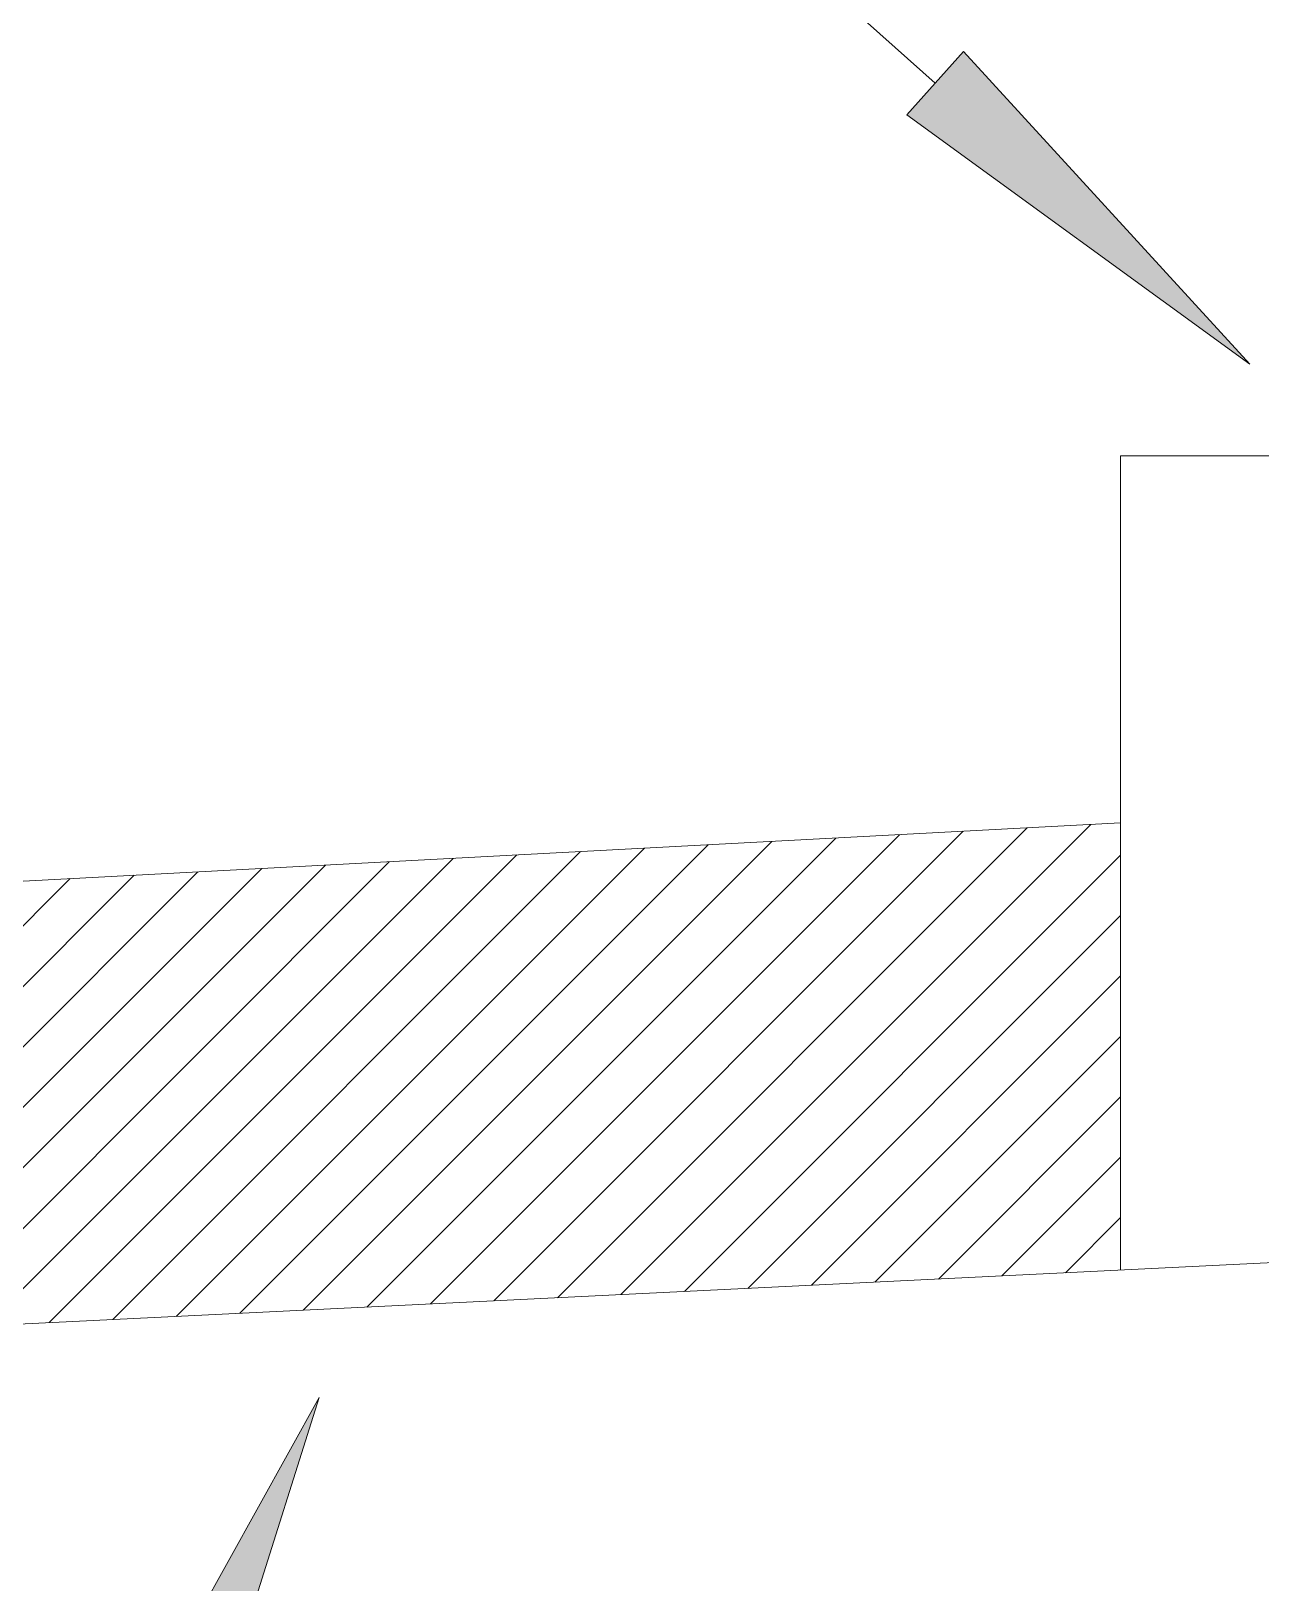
# Model space of a CAD drawing. Header units: millimetres. Extents: x 607619 to 1211550, y 1310734 to 2622648.
# Drawn here: x 607650.973 to 607652.784, y 1311005.628 to 1311007.912 of the extents above; entities that cross this region are included whole.
import ezdxf

# ---------------------------------------------------------------- set-up
doc = ezdxf.new("R2010")
doc.units = ezdxf.units.MM
doc.layers.add('acera', color=8, linetype='Continuous')
doc.layers.add('datos y tabla de areas', color=170, linetype='Continuous')

msp = doc.modelspace()

# ---------------------------------------------------------------- hatches: boundary and pattern name
at = {"lineweight": 0}
h = msp.add_hatch(dxfattribs=at)
h.set_pattern_fill('ANSI31', scale=0.502981, style=0)
h.set_pattern_definition([(45, (467700.62427, 1042515.67431), (-0.044457650637, 0.044457650637), [])])
h.paths.add_polyline_path([(607644.6588, 1311006.3264), (607644.6588, 1311005.7), (607652.5772, 1311006.0881), (607652.5772, 1311006.7462)])
at = {"layer": 'acera', "lineweight": 0}
for points in [[(607652.2625, 1311007.7882), (607652.346, 1311007.8818), (607652.7675, 1311007.4213)], [(607651.0942, 1311005.3549), (607651.2094, 1311005.3053), (607651.3975, 1311005.9005)]]:
    msp.add_hatch(color=7, dxfattribs=at).paths.add_polyline_path(points)

# ---------------------------------------------------------------- linework, layer by layer
at = {"layer": 'acera', "color": 7, "lineweight": 0}
for p, q in [((607652.3043, 1311007.835), (607649.9385, 1311009.9473)), ((607652.346, 1311007.8818), (607652.2625, 1311007.7882)), ((607652.7675, 1311007.4213), (607652.346, 1311007.8818)), ((607652.7675, 1311007.4213), (607652.2625, 1311007.7882)), ((607652.5772, 1311007.2866), (607652.8, 1311007.2866)), ((607652.5772, 1311007.2866), (607652.5772, 1311006.0881)), ((607644.6588, 1311005.7), (607655.3622, 1311006.2246)), ((607651.3975, 1311005.9005), (607651.0942, 1311005.3549)), ((607651.3975, 1311005.9005), (607651.2094, 1311005.3053))]:
    msp.add_line(p, q, dxfattribs=at)
at = {"layer": 'datos y tabla de areas', "color": 7, "lineweight": 0}
msp.add_line((607643.4179, 1311006.2606), (607652.5772, 1311006.7462), dxfattribs=at)

doc.saveas('drawing.dxf')
